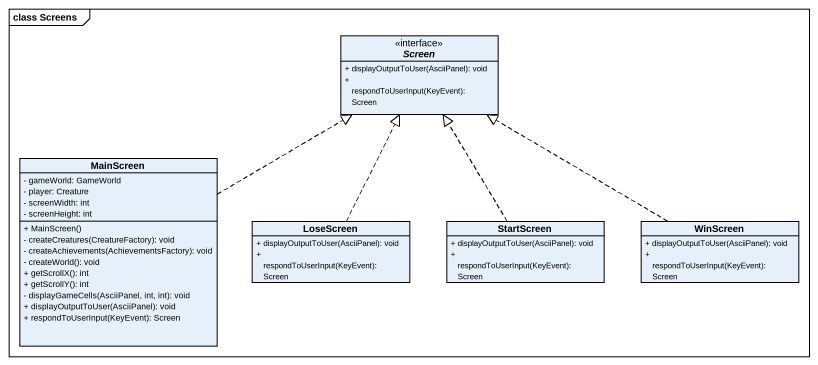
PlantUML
@startuml
mainframe class Screens
hide circle
hide empty members
skinparam classAttributeIconSize 0
interface Screen <<interface>> {
  + displayOutputToUser(AsciiPanel): void
  + respondToUserInput(KeyEvent): Screen
}
class MainScreen {
  - gameWorld: GameWorld
  - player: Creature
  - screenWidth: int
  - screenHeight: int
  + MainScreen()
  - createCreatures(CreatureFactory): void
  - createAchievements(AchievementsFactory): void
  - createWorld(): void
  + getScrollX(): int
  + getScrollY(): int
  - displayGameCells(AsciiPanel, int, int): void
  + displayOutputToUser(AsciiPanel): void
  + respondToUserInput(KeyEvent): Screen
}
class LoseScreen {
  + displayOutputToUser(AsciiPanel): void
  + respondToUserInput(KeyEvent): Screen
}
class StartScreen {
  + displayOutputToUser(AsciiPanel): void
  + respondToUserInput(KeyEvent): Screen
}
class WinScreen {
  + displayOutputToUser(AsciiPanel): void
  + respondToUserInput(KeyEvent): Screen
}
MainScreen .right.|> Screen
LoseScreen .up.|> Screen
StartScreen .up.|> Screen
WinScreen .left.|> Screen
@enduml
